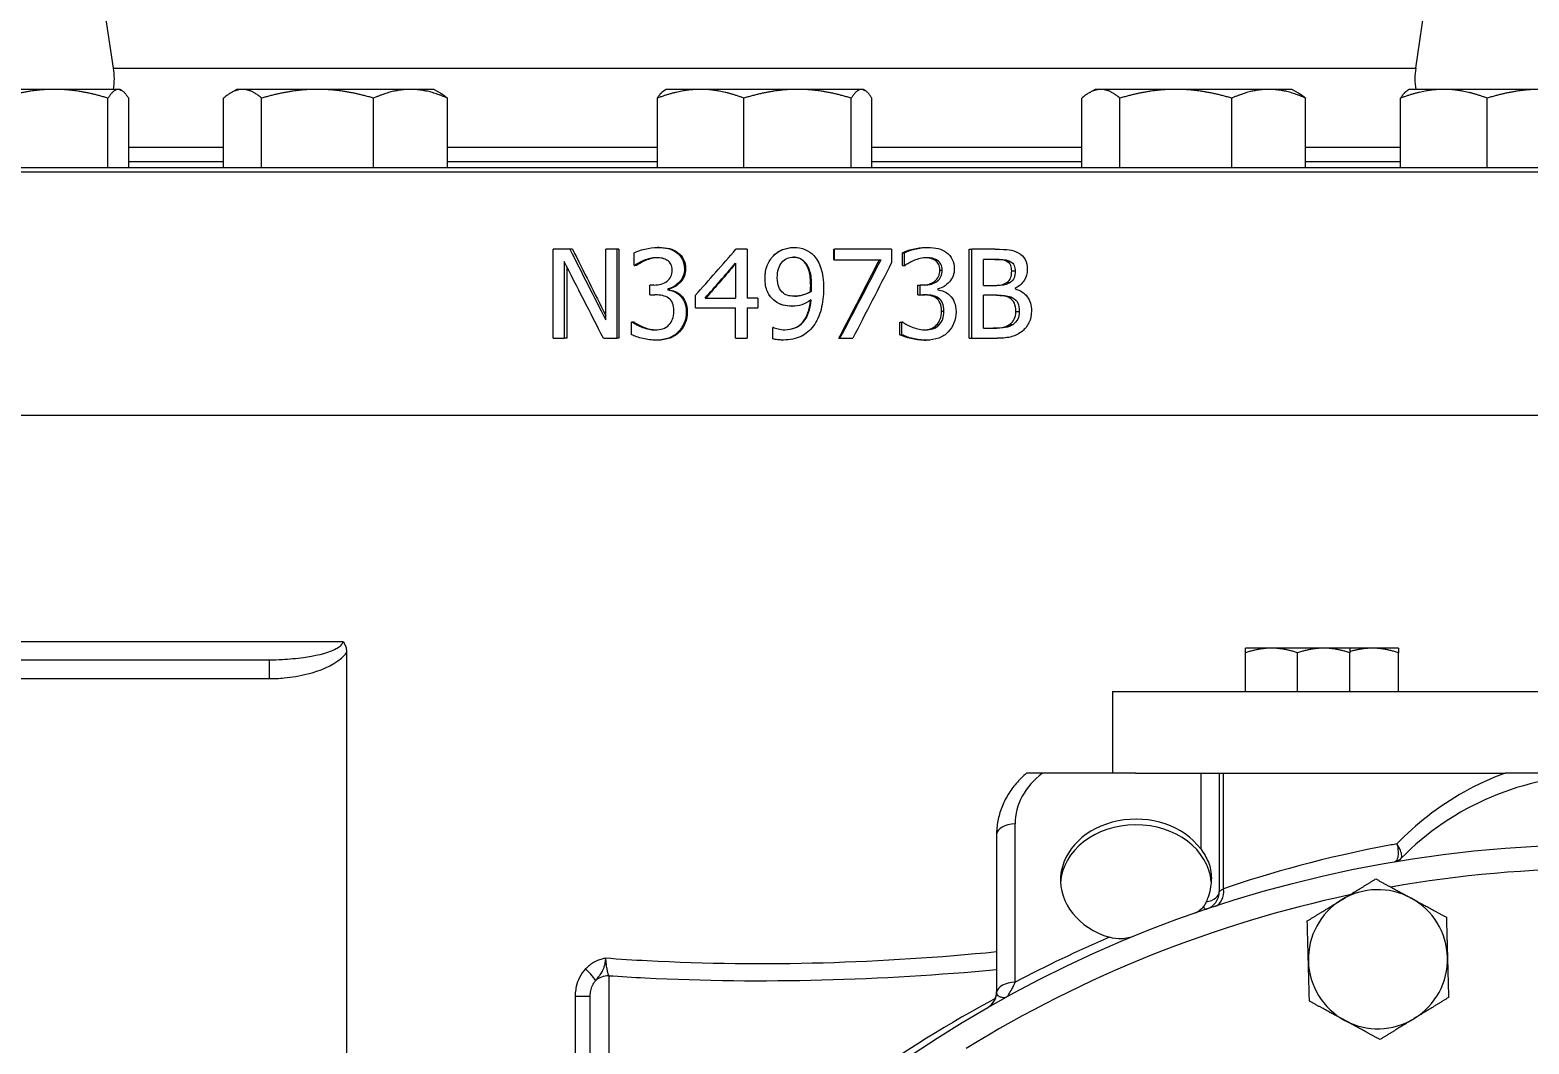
# Model space of a CAD drawing. Header units: inches. Extents: x -883 to 808, y -248 to 1051.
# Drawn here: x 300.99 to 309.07, y -116.38 to -110.91 of the extents above; entities that cross this region are included whole.
import ezdxf

# ---------------------------------------------------------------- set-up
doc = ezdxf.new("R2010")
doc.units = ezdxf.units.IN
doc.header["$MEASUREMENT"] = 0
doc.layers.get('0').update_dxf_attribs({"linetype": 'CONTINUOUS'})
doc.layers.add('EQUIPMENT - COMPRESSORS', color=41, linetype='CONTINUOUS')

# ---------------------------------------------------------------- blocks, each defined once
blk = doc.blocks.new('A$Ce5854fb8')
for p, q in [((72.5337, 66.7632), (72.3319, 68.1104)), ((79.5509, 66.7632), (79.7527, 68.1104)), ((72.5337, 66.7632), (79.5509, 66.7632)), ((72.2145, 66.6489), (71.6921, 66.6489)), ((72.5593, 66.6489), (72.2145, 66.6489)), ((72.5682, 66.6489), (72.5593, 66.6489)), ((72.5682, 66.6489), (72.5772, 66.6437)), ((73.1985, 66.6489), (73.1661, 66.6302)), ((73.2291, 66.6489), (73.1985, 66.6489)), ((73.6332, 66.6489), (73.2291, 66.6489)), ((74.1339, 66.6489), (73.6332, 66.6489)), ((74.261, 66.6489), (74.1339, 66.6489)), ((74.261, 66.6489), (74.2934, 66.6302)), ((75.511, 66.6489), (75.502, 66.6437)), ((75.6974, 66.6489), (75.511, 66.6489)), ((76.2198, 66.6489), (75.6974, 66.6489)), ((76.5647, 66.6489), (76.2198, 66.6489)), ((76.5735, 66.6489), (76.5647, 66.6489)), ((76.5735, 66.6489), (76.5825, 66.6437)), ((77.8235, 66.6489), (77.7911, 66.6302)), ((77.8541, 66.6489), (77.8235, 66.6489)), ((78.2582, 66.6489), (77.8541, 66.6489)), ((78.7589, 66.6489), (78.2582, 66.6489)), ((78.886, 66.6489), (78.7589, 66.6489)), ((78.886, 66.6489), (78.9184, 66.6302)), ((79.5164, 66.6489), (79.5074, 66.6437)), ((79.7028, 66.6489), (79.5164, 66.6489)), ((80.2252, 66.6489), (79.7028, 66.6489)), ((72.5035, 66.2269), (72.5035, 66.6015)), ((72.6151, 66.2269), (72.6151, 66.6015)), ((73.1266, 66.2269), (73.1266, 66.6015)), ((73.3316, 66.2269), (73.3316, 66.6015)), ((73.9348, 66.2269), (73.9348, 66.6015)), ((74.333, 66.2269), (74.333, 66.6015)), ((75.4641, 66.2269), (75.4641, 66.6015)), ((75.9308, 66.2269), (75.9308, 66.6015)), ((76.5089, 66.2269), (76.5089, 66.6015)), ((76.6205, 66.2269), (76.6205, 66.6015)), ((77.7516, 66.2269), (77.7516, 66.6015)), ((77.9566, 66.2269), (77.9566, 66.6015)), ((78.5598, 66.2269), (78.5598, 66.6015)), ((78.958, 66.2269), (78.958, 66.6015)), ((79.4695, 66.2269), (79.4695, 66.6015)), ((79.9361, 66.2269), (79.9361, 66.6015)), ((73.1266, 66.3364), (72.6151, 66.3364)), ((75.4641, 66.3364), (74.333, 66.3364)), ((77.7516, 66.3364), (76.6205, 66.3364)), ((79.4695, 66.3364), (78.958, 66.3364)), ((73.1266, 66.2579), (72.6151, 66.2579)), ((75.4641, 66.2579), (74.333, 66.2579)), ((77.7516, 66.2579), (76.6205, 66.2579)), ((79.4695, 66.2579), (78.958, 66.2579)), ((81.3573, 66.2019), (70.7273, 66.2019)), ((70.7298, 66.2269), (81.3548, 66.2269)), ((74.9928, 65.7868), (74.9028, 65.7868)), ((74.9028, 65.3068), (74.9028, 65.7868)), ((75.0074, 65.7868), (74.9928, 65.7868)), ((75.2454, 65.7868), (75.1857, 65.7868)), ((75.1857, 65.4068), (75.1857, 65.7868)), ((75.2454, 65.7868), (75.2454, 65.3068)), ((75.2565, 65.7868), (75.2454, 65.7868)), ((75.2565, 65.7868), (75.2565, 65.3068)), ((75.3387, 65.6993), (75.3387, 65.7674)), ((75.4729, 65.7969), (75.4649, 65.7969)), ((75.5735, 65.7697), (75.5669, 65.7697)), ((75.9478, 65.7868), (75.8878, 65.7868)), ((75.9478, 65.7868), (75.9478, 65.5235)), ((75.9491, 65.7868), (75.9478, 65.7868)), ((75.9491, 65.7868), (75.9491, 65.5235)), ((76.1968, 65.7965), (76.199, 65.7965)), ((76.4144, 65.7868), (76.4196, 65.7868)), ((76.4144, 65.7304), (76.4144, 65.7868)), ((76.7269, 65.7868), (76.4196, 65.7868)), ((76.4196, 65.7304), (76.4196, 65.7868)), ((76.7269, 65.7868), (76.7269, 65.7148)), ((76.7849, 65.7674), (76.7954, 65.7674)), ((76.7849, 65.6993), (76.7849, 65.7674)), ((76.7954, 65.6993), (76.7954, 65.7674)), ((76.9087, 65.7969), (76.9209, 65.7969)), ((77.1437, 65.7868), (77.1593, 65.7868)), ((77.1437, 65.3068), (77.1437, 65.7868)), ((77.2852, 65.7868), (77.1593, 65.7868)), ((77.1593, 65.3068), (77.1593, 65.7868)), ((74.9619, 65.7207), (74.9619, 65.3068)), ((74.9769, 65.6912), (74.9769, 65.3068)), ((75.3387, 65.6993), (75.3426, 65.6993)), ((75.3524, 65.6993), (75.3426, 65.6993)), ((75.3995, 65.7261), (75.3904, 65.7261)), ((75.6162, 65.681), (75.6102, 65.681)), ((75.8851, 65.711), (75.8851, 65.5235)), ((76.0895, 65.7514), (76.0902, 65.7514)), ((76.2567, 65.7168), (76.2597, 65.7168)), ((76.4144, 65.7304), (76.4196, 65.7304)), ((76.4196, 65.7304), (76.6698, 65.7304)), ((76.7849, 65.6993), (76.7954, 65.6993)), ((76.7954, 65.6993), (76.7993, 65.6993)), ((76.9612, 65.7265), (76.9742, 65.7265)), ((77.2828, 65.7324), (77.2225, 65.7324)), ((77.2225, 65.5919), (77.2225, 65.7324)), ((77.3502, 65.7199), (77.3687, 65.7199)), ((76.0444, 65.6308), (76.0444, 65.6308)), ((76.9861, 65.6744), (76.9994, 65.6744)), ((77.3479, 65.6079), (77.3664, 65.6079)), ((77.3739, 65.6697), (77.3927, 65.6697)), ((75.4456, 65.5939), (75.4241, 65.5939)), ((75.4241, 65.5406), (75.4241, 65.5939)), ((75.4241, 65.5406), (75.4515, 65.5406)), ((75.5206, 65.5736), (75.5206, 65.569)), ((75.5278, 65.5736), (75.5206, 65.5736)), ((75.5278, 65.569), (75.5206, 65.569)), ((75.5278, 65.5736), (75.5278, 65.569)), ((75.5921, 65.5379), (75.5858, 65.5379)), ((75.6703, 65.4717), (75.6703, 65.5394)), ((75.7215, 65.5235), (75.8851, 65.5235)), ((76.0057, 65.5235), (75.9478, 65.5235)), ((76.0057, 65.5235), (76.0057, 65.4717)), ((76.0062, 65.5235), (76.0057, 65.5235)), ((76.0062, 65.5235), (76.0062, 65.4717)), ((76.2893, 65.5596), (76.2928, 65.5596)), ((76.2905, 65.59), (76.294, 65.59)), ((76.8687, 65.5939), (76.8804, 65.5939)), ((76.8687, 65.5406), (76.8687, 65.5939)), ((76.8687, 65.5406), (76.8804, 65.5406)), ((76.9018, 65.5939), (76.8804, 65.5939)), ((76.8804, 65.5406), (76.8804, 65.5939)), ((76.8804, 65.5406), (76.9077, 65.5406)), ((76.967, 65.5235), (76.98, 65.5235)), ((76.9761, 65.5736), (76.9761, 65.569)), ((77.2225, 65.5919), (77.294, 65.5919)), ((77.294, 65.5386), (77.2225, 65.5386)), ((77.2225, 65.3613), (77.2225, 65.5386)), ((77.3581, 65.5262), (77.3767, 65.5262)), ((77.392, 65.576), (77.392, 65.5736)), ((75.6255, 65.4492), (75.6196, 65.4492)), ((75.6703, 65.4717), (75.8851, 65.4717)), ((75.8851, 65.3068), (75.8851, 65.4717)), ((75.9478, 65.4717), (75.9478, 65.3068)), ((75.9478, 65.4717), (76.0057, 65.4717)), ((75.9491, 65.4717), (75.9491, 65.3068)), ((76.0062, 65.4717), (76.0057, 65.4717)), ((76.0965, 65.5083), (76.0973, 65.5083)), ((76.189, 65.4799), (76.1911, 65.4799)), ((76.9953, 65.4538), (77.0087, 65.4538)), ((77.3958, 65.4515), (77.4149, 65.4515)), ((75.3301, 65.3943), (75.3254, 65.3943)), ((75.3254, 65.3263), (75.3254, 65.3943)), ((75.34, 65.3943), (75.3301, 65.3943)), ((76.086, 65.3659), (76.0866, 65.3659)), ((76.086, 65.3041), (76.086, 65.3659)), ((76.0898, 65.3659), (76.0866, 65.3659)), ((76.0866, 65.3041), (76.0866, 65.3659)), ((76.7718, 65.3943), (76.7821, 65.3943)), ((76.7718, 65.3263), (76.7718, 65.3943)), ((76.7868, 65.3943), (76.7821, 65.3943)), ((76.7821, 65.3263), (76.7821, 65.3943)), ((76.9693, 65.3792), (76.9823, 65.3792)), ((77.2225, 65.3613), (77.2736, 65.3613)), ((77.3623, 65.3815), (77.3809, 65.3815)), ((74.9028, 65.3068), (74.9619, 65.3068)), ((74.9769, 65.3068), (74.9619, 65.3068)), ((75.1737, 65.3068), (75.2454, 65.3068)), ((75.2565, 65.3068), (75.2454, 65.3068)), ((75.4655, 65.2967), (75.4574, 65.2967)), ((75.5832, 65.341), (75.5767, 65.341)), ((75.8851, 65.3068), (75.9478, 65.3068)), ((75.9491, 65.3068), (75.9478, 65.3068)), ((76.086, 65.3041), (76.0866, 65.3041)), ((76.1404, 65.2975), (76.1418, 65.2975)), ((76.4427, 65.3068), (76.4483, 65.3068)), ((76.4483, 65.3068), (76.5175, 65.3068)), ((76.7718, 65.3263), (76.7821, 65.3263)), ((76.9014, 65.2967), (76.9135, 65.2967)), ((77.1437, 65.3068), (77.1593, 65.3068)), ((77.1593, 65.3068), (77.2955, 65.3068)), ((70.6673, 64.8919), (81.4173, 64.8919)), ((70.9169, 63.6719), (73.769, 63.6719)), ((73.7892, 63.6114), (73.7892, 60.4815)), ((78.7738, 63.6363), (78.6332, 63.6363)), ((78.6332, 63.4019), (78.6332, 63.6112)), ((79.0551, 63.6363), (78.7738, 63.6363)), ((78.9144, 63.4019), (78.9144, 63.6112)), ((79.1957, 63.6363), (79.0551, 63.6363)), ((79.317, 63.6363), (79.1957, 63.6363)), ((79.1957, 63.4019), (79.1957, 63.6112)), ((79.4576, 63.6363), (79.317, 63.6363)), ((79.4576, 63.4019), (79.4576, 63.6112)), ((73.3726, 63.5719), (71.0123, 63.5719)), ((73.3726, 63.5719), (73.3726, 63.4719)), ((71.0123, 63.4719), (73.3726, 63.4719)), ((77.9173, 63.4019), (83.1673, 63.4019)), ((77.9173, 63.4019), (77.9173, 62.9619)), ((77.5397, 62.9619), (77.4532, 62.9619)), ((78.0407, 62.9619), (77.5397, 62.9619)), ((78.0407, 62.9619), (78.5151, 62.9619)), ((78.3923, 62.9619), (78.3923, 62.5541)), ((78.4923, 62.9619), (78.4923, 62.324)), ((78.5151, 62.3392), (78.5151, 62.9619)), ((78.5151, 62.9619), (80.0327, 62.9619)), ((81.0519, 62.9619), (80.0327, 62.9619)), ((77.3923, 61.8348), (77.3923, 62.6889)), ((77.2923, 62.6301), (77.2923, 61.7831)), ((75.2023, 61.8704), (75.2023, 60.0064)), ((75.0213, 61.7583), (75.0213, 59.9932)), ((75.1023, 61.7583), (75.0213, 61.7583)), ((75.1023, 59.9732), (75.1023, 61.7583))]:
    blk.add_line(p, q)
blk.add_circle((80.5423, 55.9519), 6.625)
for centre, radius, start, end in [((72.1579, 66.7069), 0.38, 351.22054, 8.51672), ((79.9267, 66.7069), 0.38, 171.48328, 188.77946), ((80.5423, 61.4519), 1.5, 44.86456, 135.60279), ((80.5423, 55.9519), 6.495, 80.11109, 99.98518), ((79.4277, 62.5433), 0.06, 279.5981, 315.60279), ((80.5423, 55.9519), 6.495, 101.97344, 121.71096), ((78.3923, 62.324), 0.1, 288.64494, 0), ((79.3474, 61.9592), 0.375, 61.53227, 121.53227), ((79.3474, 61.9592), 0.375, 1.53227, 61.53227), ((79.3474, 61.9592), 0.375, 121.53227, 181.53227), ((80.5423, 55.8931), 6.725, 113.13083, 117.93058), ((79.3474, 61.9592), 0.375, 301.53227, 1.53227), ((79.3474, 61.9592), 0.375, 181.53227, 241.53227), ((77.1923, 61.7831), 0.1, 299.8771, 0), ((79.3474, 61.9592), 0.375, 241.53227, 301.53227)]:
    blk.add_arc(centre, radius, start, end)
for centre, major_axis, ratio, start_param, end_param in [((77.8523, 62.6889), (-0.46, 0), 0.809017, 5.459415, 6.283185), ((77.3923, 62.6301), (-0.1, 0), 0.587785, 4.712389, 6.283185), ((78.0433, 62.3854), (0.4065, 0), 0.809025, 0.538364, 4.353451), ((78.0433, 62.3558), (-0.4065, 0), 0.806445, 3.202646, 6.238055), ((79.4289, 62.5446), (0.0428, -0.042), 0.920831, 5.715419, 6.283185), ((78.3923, 62.324), (0.1, 0), 0.587785, 5.010308, 6.283185), ((78.4378, 62.3392), (0.0313, -0.095), 0.755896, 0, 1.326711), ((78.3923, 62.324), (0.032, -0.0948), 0.226254, 5.68008, 6.283185), ((75.0598, 61.9073), (0.0717, -0.0697), 0.126082, 0.289073, 1.441709), ((75.2023, 61.7789), (0.1, 0), 0.915163, 1.570796, 2.364004), ((77.3923, 61.776), (-0.1, 0), 0.587785, 4.712389, 6.220545), ((77.1927, 61.7834), (0.0498, -0.0867), 0.998218, 0, 1.013361)]:
    blk.add_ellipse(centre, major_axis=major_axis, ratio=ratio, start_param=start_param, end_param=end_param)
for points, weights in [([(72.2145, 66.6489), (72.0803, 66.6489), (71.9254, 66.6015)], [1, 1.04314139574, 1.01001874936]), ([(72.5035, 66.6015), (72.3486, 66.6489), (72.2145, 66.6489)], [1.01001874936, 1.04314139574, 1]), ([(72.5593, 66.6489), (72.5334, 66.6489), (72.5035, 66.6015)], [1, 1.04314139574, 1.01001874936]), ([(72.6151, 66.6015), (72.5852, 66.6489), (72.5593, 66.6489)], [1.01001874936, 1.04314139574, 1]), ([(73.2291, 66.6489), (73.1815, 66.6489), (73.1266, 66.6015)], [1, 1.04314139574, 1.01001874936]), ([(73.3316, 66.6015), (73.2767, 66.6489), (73.2291, 66.6489)], [1.01001874936, 1.04314139574, 1]), ([(73.6332, 66.6489), (73.4932, 66.6489), (73.3316, 66.6015)], [1, 1.04314139574, 1.01001874936]), ([(73.9348, 66.6015), (73.7732, 66.6489), (73.6332, 66.6489)], [1.01001874936, 1.04314139574, 1]), ([(74.1339, 66.6489), (74.0415, 66.6489), (73.9348, 66.6015)], [1, 1.04314139574, 1.01001874936]), ([(74.333, 66.6015), (74.2263, 66.6489), (74.1339, 66.6489)], [1.01001874936, 1.04314139574, 1]), ([(75.6974, 66.6489), (75.5892, 66.6489), (75.4641, 66.6015)], [1, 1.04314139574, 1.01001874936]), ([(75.9308, 66.6015), (75.8057, 66.6489), (75.6974, 66.6489)], [1.01001874936, 1.04314139574, 1]), ([(76.2198, 66.6489), (76.0857, 66.6489), (75.9308, 66.6015)], [1, 1.04314139574, 1.01001874936]), ([(76.5089, 66.6015), (76.354, 66.6489), (76.2198, 66.6489)], [1.01001874936, 1.04314139574, 1]), ([(76.5647, 66.6489), (76.5388, 66.6489), (76.5089, 66.6015)], [1, 1.04314139574, 1.01001874936]), ([(76.6205, 66.6015), (76.5906, 66.6489), (76.5647, 66.6489)], [1.01001874936, 1.04314139574, 1]), ([(77.8541, 66.6489), (77.8065, 66.6489), (77.7516, 66.6015)], [1, 1.04314139574, 1.01001874936]), ([(77.9566, 66.6015), (77.9017, 66.6489), (77.8541, 66.6489)], [1.01001874936, 1.04314139574, 1]), ([(78.2582, 66.6489), (78.1182, 66.6489), (77.9566, 66.6015)], [1, 1.04314139574, 1.01001874936]), ([(78.5598, 66.6015), (78.3982, 66.6489), (78.2582, 66.6489)], [1.01001874936, 1.04314139574, 1]), ([(78.7589, 66.6489), (78.6665, 66.6489), (78.5598, 66.6015)], [1, 1.04314139574, 1.01001874936]), ([(78.958, 66.6015), (78.8513, 66.6489), (78.7589, 66.6489)], [1.01001874936, 1.04314139574, 1]), ([(79.7028, 66.6489), (79.5945, 66.6489), (79.4695, 66.6015)], [1, 1.04314139574, 1.01001874936]), ([(79.9361, 66.6015), (79.8111, 66.6489), (79.7028, 66.6489)], [1.01001874936, 1.04314139574, 1]), ([(80.2252, 66.6489), (80.091, 66.6489), (79.9361, 66.6015)], [1, 1.04314139574, 1.01001874936]), ([(74.2934, 66.6302), (74.3124, 66.6193), (74.333, 66.6015)], [1.02406585719, 1.02219750016, 1.01001874936]), ([(75.4641, 66.6015), (75.4843, 66.6335), (75.502, 66.6437)], [1.01001874936, 1.03212124069, 1.02026494091]), ([(78.9184, 66.6302), (78.9374, 66.6193), (78.958, 66.6015)], [1.02406585719, 1.02219750016, 1.01001874936]), ([(79.4695, 66.6015), (79.4897, 66.6335), (79.5074, 66.6437)], [1.01001874936, 1.03212124069, 1.02026494091]), ([(78.7738, 63.6363), (78.7086, 63.6363), (78.6332, 63.6112)], [1, 1.04314139574, 1.01001874936]), ([(78.6332, 63.6112), (78.6332, 63.6363), (78.6332, 63.6363)], [1.01001874936, 1.04314139574, 1]), ([(78.9144, 63.6112), (78.8391, 63.6363), (78.7738, 63.6363)], [1.01001874936, 1.04314139574, 1]), ([(79.0551, 63.6363), (78.9898, 63.6363), (78.9144, 63.6112)], [1, 1.04314139574, 1.01001874936]), ([(79.1957, 63.6112), (79.1203, 63.6363), (79.0551, 63.6363)], [1.01001874936, 1.04314139574, 1]), ([(79.1957, 63.6363), (79.1957, 63.6363), (79.1957, 63.6112)], [1, 1.04314139574, 1.01001874936]), ([(79.317, 63.6363), (79.2597, 63.6363), (79.1957, 63.6173)], [1, 1.03767320732, 1.01719013344]), ([(79.4576, 63.6112), (79.3823, 63.6363), (79.317, 63.6363)], [1.01001874936, 1.04314139574, 1]), ([(79.4576, 63.6363), (79.4576, 63.6363), (79.4576, 63.6112)], [1, 1.04314139574, 1.01001874936]), ([(79.1512, 62.2789), (79.2369, 62.3314), (79.3358, 62.3921)], [1, 1.04314139574, 1.01001874936]), ([(79.3358, 62.3921), (79.4378, 62.3368), (79.5261, 62.2889)], [1.01001874936, 1.04314139574, 1]), ([(79.5261, 62.2889), (79.6144, 62.241), (79.7164, 62.1857)], [1, 1.04314139574, 1.01001874936]), ([(78.9667, 62.1656), (79.0656, 62.2263), (79.1512, 62.2789)], [1.01001874936, 1.04314139574, 1]), ([(78.9725, 61.9492), (78.9698, 62.0497), (78.9667, 62.1656)], [1, 1.04314139574, 1.01001874936]), ([(79.7164, 62.1857), (79.7195, 62.0697), (79.7222, 61.9693)], [1.01001874936, 1.04314139574, 1]), ([(79.7222, 61.9693), (79.7249, 61.8688), (79.728, 61.7528)], [1, 1.04314139574, 1.01001874936]), ([(78.9783, 61.7328), (78.9752, 61.8488), (78.9725, 61.9492)], [1.01001874936, 1.04314139574, 1]), ([(79.1686, 61.6296), (79.0803, 61.6775), (78.9783, 61.7328)], [1, 1.04314139574, 1.01001874936]), ([(79.728, 61.7528), (79.6291, 61.6922), (79.5435, 61.6396)], [1.01001874936, 1.04314139574, 1]), ([(79.5435, 61.6396), (79.4578, 61.5871), (79.3589, 61.5264)], [1, 1.04314139574, 1.01001874936]), ([(79.3589, 61.5264), (79.2569, 61.5817), (79.1686, 61.6296)], [1.01001874936, 1.04314139574, 1])]:
    blk.add_rational_spline(points, weights, degree=2)
for points in [[(74.9928, 65.7868), (75.0569, 65.6601), (75.1212, 65.5335), (75.1857, 65.4068)], [(75.0074, 65.7868), (75.0666, 65.668), (75.1261, 65.5493), (75.1857, 65.4305)], [(75.6703, 65.5394), (75.7428, 65.6219), (75.8153, 65.7043), (75.8878, 65.7868)], [(75.1737, 65.3068), (75.1028, 65.4448), (75.0322, 65.5827), (74.9619, 65.7207)], [(75.7215, 65.5235), (75.776, 65.586), (75.8305, 65.6485), (75.8851, 65.711)], [(75.8851, 65.7084), (75.832, 65.6468), (75.779, 65.5851), (75.726, 65.5235)], [(76.4427, 65.3068), (76.5156, 65.448), (76.5884, 65.5892), (76.661, 65.7304)], [(76.4483, 65.3068), (76.5223, 65.448), (76.5961, 65.5892), (76.6698, 65.7304)], [(76.7269, 65.7148), (76.6573, 65.5788), (76.5875, 65.4428), (76.5175, 65.3068)]]:
    blk.add_open_spline(points, degree=3)
for points, knots in [([(75.3387, 65.7674), (75.3528, 65.7749), (75.3719, 65.7817), (75.3961, 65.7878), (75.4202, 65.7939), (75.4431, 65.7969), (75.4649, 65.7969)], [0, 0, 0, 0, 1, 1, 1, 2, 2, 2, 2]), ([(75.4649, 65.7969), (75.4868, 65.7969), (75.506, 65.7947), (75.5223, 65.7903), (75.5387, 65.7859), (75.5536, 65.779), (75.5669, 65.7697)], [0, 0, 0, 0, 1, 1, 1, 2, 2, 2, 2]), ([(75.4729, 65.7969), (75.4945, 65.7969), (75.5134, 65.7947), (75.5296, 65.7903), (75.5457, 65.7859), (75.5604, 65.779), (75.5735, 65.7697)], [0, 0, 0, 0, 1, 1, 1, 2, 2, 2, 2]), ([(75.5669, 65.7697), (75.5811, 65.7596), (75.5918, 65.7472), (75.5991, 65.7325), (75.6065, 65.7179), (75.6102, 65.7007), (75.6102, 65.681)], [0, 0, 0, 0, 1, 1, 1, 2, 2, 2, 2]), ([(75.5735, 65.7697), (75.5875, 65.7596), (75.5981, 65.7472), (75.6053, 65.7325), (75.6126, 65.7179), (75.6162, 65.7007), (75.6162, 65.681)], [0, 0, 0, 0, 1, 1, 1, 2, 2, 2, 2]), ([(76.0895, 65.7514), (76.1027, 65.7657), (76.119, 65.7768), (76.1383, 65.7847), (76.1576, 65.7926), (76.1771, 65.7965), (76.1968, 65.7965)], [0, 0, 0, 0, 1, 1, 1, 2, 2, 2, 2]), ([(76.0902, 65.7514), (76.1036, 65.7657), (76.1201, 65.7768), (76.1397, 65.7847), (76.1592, 65.7926), (76.179, 65.7965), (76.199, 65.7965)], [0, 0, 0, 0, 1, 1, 1, 2, 2, 2, 2]), ([(76.199, 65.7965), (76.2213, 65.7965), (76.2416, 65.7928), (76.2597, 65.7854), (76.2778, 65.7781), (76.2936, 65.7674), (76.307, 65.7534)], [0, 0, 0, 0, 1, 1, 1, 2, 2, 2, 2]), ([(76.7849, 65.7674), (76.7987, 65.7749), (76.8175, 65.7817), (76.8413, 65.7878), (76.865, 65.7939), (76.8874, 65.7969), (76.9087, 65.7969)], [0, 0, 0, 0, 1, 1, 1, 2, 2, 2, 2]), ([(76.7954, 65.7674), (76.8094, 65.7749), (76.8285, 65.7817), (76.8525, 65.7878), (76.8766, 65.7939), (76.8994, 65.7969), (76.9209, 65.7969)], [0, 0, 0, 0, 1, 1, 1, 2, 2, 2, 2]), ([(76.9209, 65.7969), (76.9427, 65.7969), (76.9617, 65.7947), (76.9779, 65.7903), (76.9941, 65.7859), (77.0087, 65.779), (77.0219, 65.7697)], [0, 0, 0, 0, 1, 1, 1, 2, 2, 2, 2]), ([(77.0219, 65.7697), (77.0359, 65.7596), (77.0465, 65.7472), (77.0537, 65.7325), (77.061, 65.7179), (77.0646, 65.7007), (77.0646, 65.681)], [0, 0, 0, 0, 1, 1, 1, 2, 2, 2, 2]), ([(77.2852, 65.7868), (77.3189, 65.7868), (77.3442, 65.7857), (77.361, 65.7835), (77.3778, 65.7813), (77.3939, 65.7759), (77.4092, 65.7674)], [0, 0, 0, 0, 1, 1, 1, 2, 2, 2, 2]), ([(77.4092, 65.7674), (77.4262, 65.7583), (77.4386, 65.7463), (77.4463, 65.7314), (77.4541, 65.7165), (77.4579, 65.6989), (77.4579, 65.6787)], [0, 0, 0, 0, 1, 1, 1, 2, 2, 2, 2]), ([(75.3904, 65.7261), (75.3799, 65.7217), (75.3709, 65.7172), (75.3632, 65.7125), (75.3555, 65.7078), (75.3486, 65.7034), (75.3426, 65.6993)], [0, 0, 0, 0, 1, 1, 1, 2, 2, 2, 2]), ([(75.3995, 65.7261), (75.3892, 65.7217), (75.3802, 65.7172), (75.3726, 65.7125), (75.365, 65.7078), (75.3583, 65.7034), (75.3524, 65.6993)], [0, 0, 0, 0, 1, 1, 1, 2, 2, 2, 2]), ([(75.4598, 65.7413), (75.448, 65.7413), (75.4363, 65.7399), (75.4247, 65.737), (75.413, 65.7342), (75.4016, 65.7305), (75.3904, 65.7261)], [0, 0, 0, 0, 1, 1, 1, 2, 2, 2, 2]), ([(75.464, 65.7412), (75.4537, 65.741), (75.4434, 65.7396), (75.4333, 65.737), (75.4218, 65.7342), (75.4105, 65.7305), (75.3995, 65.7261)], [0.111244, 0.111244, 0.111244, 0.111244, 1, 1, 1, 2, 2, 2, 2]), ([(75.5186, 65.7265), (75.5105, 65.732), (75.5015, 65.7358), (75.4915, 65.738), (75.4816, 65.7402), (75.471, 65.7413), (75.4598, 65.7413)], [0, 0, 0, 0, 1, 1, 1, 2, 2, 2, 2]), ([(75.5441, 65.6744), (75.5441, 65.6866), (75.5418, 65.697), (75.5371, 65.7057), (75.5324, 65.7144), (75.5262, 65.7213), (75.5186, 65.7265)], [0, 0, 0, 0, 1, 1, 1, 2, 2, 2, 2]), ([(75.6102, 65.681), (75.6102, 65.6546), (75.6014, 65.6313), (75.5838, 65.6114), (75.5663, 65.5914), (75.5452, 65.5788), (75.5206, 65.5736)], [0, 0, 0, 0, 1, 1, 1, 2, 2, 2, 2]), ([(75.6162, 65.681), (75.6162, 65.6546), (75.6075, 65.6313), (75.5902, 65.6114), (75.5729, 65.5914), (75.5521, 65.5788), (75.5278, 65.5736)], [0, 0, 0, 0, 1, 1, 1, 2, 2, 2, 2]), ([(76.0444, 65.6308), (76.0444, 65.6555), (76.0485, 65.678), (76.0566, 65.6985), (76.0648, 65.719), (76.076, 65.7366), (76.0902, 65.7514)], [0, 0, 0, 0, 1, 1, 1, 2, 2, 2, 2]), ([(76.0444, 65.6308), (76.0444, 65.6555), (76.0484, 65.678), (76.0564, 65.6985), (76.0645, 65.719), (76.0755, 65.7366), (76.0895, 65.7514)], [0, 0, 0, 0, 1, 1, 1, 2, 2, 2, 2]), ([(76.1107, 65.6336), (76.1107, 65.6693), (76.1186, 65.6967), (76.1345, 65.7156), (76.1504, 65.7346), (76.1718, 65.744), (76.1986, 65.744)], [-2, -2, -2, -2, -1, -1, -1, 0, 0, 0, 0]), ([(76.2567, 65.7168), (76.2474, 65.7272), (76.2378, 65.7343), (76.2281, 65.7382), (76.2187, 65.742), (76.2085, 65.7439), (76.1975, 65.744)], [0, 0, 0, 0, 1, 1, 1, 1.969145, 1.969145, 1.969145, 1.969145]), ([(76.1986, 65.744), (76.2102, 65.744), (76.2209, 65.7421), (76.2307, 65.7382), (76.2406, 65.7343), (76.2503, 65.7272), (76.2597, 65.7168)], [-2, -2, -2, -2, -1, -1, -1, 0, 0, 0, 0]), ([(76.2905, 65.59), (76.2905, 65.6224), (76.2875, 65.6489), (76.2816, 65.6693), (76.2756, 65.6898), (76.2673, 65.7056), (76.2567, 65.7168)], [0, 0, 0, 0, 1, 1, 1, 2, 2, 2, 2]), ([(76.2597, 65.7168), (76.2705, 65.7056), (76.2789, 65.6898), (76.2849, 65.6693), (76.291, 65.6489), (76.294, 65.6224), (76.294, 65.59)], [-2, -2, -2, -2, -1, -1, -1, 0, 0, 0, 0]), ([(76.307, 65.7534), (76.3238, 65.7357), (76.3368, 65.7126), (76.346, 65.6841), (76.3552, 65.6556), (76.3598, 65.6194), (76.3598, 65.5756)], [0, 0, 0, 0, 1, 1, 1, 2, 2, 2, 2]), ([(76.8469, 65.7261), (76.8365, 65.7217), (76.8274, 65.7172), (76.8198, 65.7125), (76.8121, 65.7078), (76.8053, 65.7034), (76.7993, 65.6993)], [0, 0, 0, 0, 1, 1, 1, 2, 2, 2, 2]), ([(76.9159, 65.7413), (76.9042, 65.7413), (76.8926, 65.7399), (76.881, 65.737), (76.8694, 65.7342), (76.8581, 65.7305), (76.8469, 65.7261)], [0, 0, 0, 0, 1, 1, 1, 2, 2, 2, 2]), ([(76.9612, 65.7265), (76.9533, 65.732), (76.9445, 65.7358), (76.9348, 65.738), (76.9269, 65.7398), (76.9186, 65.7408), (76.91, 65.7412)], [0, 0, 0, 0, 1, 1, 1, 1.808301, 1.808301, 1.808301, 1.808301]), ([(76.9742, 65.7265), (76.9662, 65.732), (76.9572, 65.7358), (76.9474, 65.738), (76.9375, 65.7402), (76.927, 65.7413), (76.9159, 65.7413)], [0, 0, 0, 0, 1, 1, 1, 2, 2, 2, 2]), ([(76.9861, 65.6744), (76.9861, 65.6866), (76.9838, 65.697), (76.9792, 65.7057), (76.9746, 65.7144), (76.9686, 65.7213), (76.9612, 65.7265)], [0, 0, 0, 0, 1, 1, 1, 2, 2, 2, 2]), ([(76.9994, 65.6744), (76.9994, 65.6866), (76.9971, 65.697), (76.9924, 65.7057), (76.9878, 65.7144), (76.9817, 65.7213), (76.9742, 65.7265)], [0, 0, 0, 0, 1, 1, 1, 2, 2, 2, 2]), ([(77.0646, 65.681), (77.0646, 65.6546), (77.0559, 65.6313), (77.0386, 65.6114), (77.0213, 65.5914), (77.0005, 65.5788), (76.9761, 65.5736)], [0, 0, 0, 0, 1, 1, 1, 2, 2, 2, 2]), ([(77.3502, 65.7199), (77.3402, 65.7256), (77.329, 65.7291), (77.3168, 65.7304), (77.3046, 65.7317), (77.2875, 65.7324), (77.2656, 65.7324)], [0, 0, 0, 0, 1, 1, 1, 2, 2, 2, 2]), ([(77.2828, 65.7324), (77.3051, 65.7324), (77.3224, 65.7317), (77.3348, 65.7304), (77.3472, 65.7291), (77.3585, 65.7256), (77.3687, 65.7199)], [-2, -2, -2, -2, -1, -1, -1, 0, 0, 0, 0]), ([(77.3739, 65.6697), (77.3739, 65.6811), (77.3721, 65.6911), (77.3683, 65.6997), (77.3645, 65.7082), (77.3585, 65.715), (77.3502, 65.7199)], [0, 0, 0, 0, 1, 1, 1, 2, 2, 2, 2]), ([(77.3687, 65.7199), (77.3771, 65.715), (77.3832, 65.7082), (77.387, 65.6997), (77.3908, 65.6911), (77.3927, 65.6811), (77.3927, 65.6697)], [-2, -2, -2, -2, -1, -1, -1, 0, 0, 0, 0]), ([(77.4579, 65.6787), (77.4579, 65.6561), (77.4521, 65.6359), (77.4404, 65.618), (77.4287, 65.6001), (77.4126, 65.5861), (77.392, 65.576)], [0, 0, 0, 0, 1, 1, 1, 2, 2, 2, 2]), ([(75.4456, 65.5939), (75.4746, 65.5939), (75.4983, 65.6007), (75.5166, 65.6145), (75.535, 65.6282), (75.5441, 65.6482), (75.5441, 65.6744)], [0, 0, 0, 0, 1, 1, 1, 2, 2, 2, 2]), ([(76.0973, 65.5083), (76.0799, 65.5215), (76.0667, 65.5382), (76.0578, 65.5583), (76.0489, 65.5784), (76.0444, 65.6026), (76.0444, 65.6308)], [0, 0, 0, 0, 1, 1, 1, 2, 2, 2, 2]), ([(76.0965, 65.5083), (76.0794, 65.5215), (76.0664, 65.5382), (76.0576, 65.5583), (76.0488, 65.5784), (76.0444, 65.6026), (76.0444, 65.6308)], [0, 0, 0, 0, 1, 1, 1, 2, 2, 2, 2]), ([(76.1438, 65.5499), (76.1322, 65.5593), (76.1238, 65.5705), (76.1186, 65.5836), (76.1133, 65.5967), (76.1107, 65.6133), (76.1107, 65.6336)], [-2, -2, -2, -2, -1, -1, -1, 0, 0, 0, 0]), ([(76.8899, 65.5939), (76.9183, 65.5939), (76.9414, 65.6007), (76.9593, 65.6145), (76.9772, 65.6282), (76.9861, 65.6482), (76.9861, 65.6744)], [0, 0, 0, 0, 1, 1, 1, 2, 2, 2, 2]), ([(76.9018, 65.5939), (76.9307, 65.5939), (76.9541, 65.6007), (76.9722, 65.6145), (76.9904, 65.6282), (76.9994, 65.6482), (76.9994, 65.6744)], [0, 0, 0, 0, 1, 1, 1, 2, 2, 2, 2]), ([(77.2766, 65.5919), (77.296, 65.5919), (77.3103, 65.593), (77.3195, 65.595), (77.3286, 65.5971), (77.3381, 65.6014), (77.3479, 65.6079)], [0, 0, 0, 0, 1, 1, 1, 2, 2, 2, 2]), ([(77.3664, 65.6079), (77.3564, 65.6014), (77.3468, 65.5971), (77.3375, 65.595), (77.3282, 65.593), (77.3137, 65.5919), (77.294, 65.5919)], [-2, -2, -2, -2, -1, -1, -1, 0, 0, 0, 0]), ([(77.3479, 65.6079), (77.3575, 65.6141), (77.3642, 65.6222), (77.3681, 65.6322), (77.372, 65.6422), (77.3739, 65.6547), (77.3739, 65.6697)], [0, 0, 0, 0, 1, 1, 1, 2, 2, 2, 2]), ([(77.3927, 65.6697), (77.3927, 65.6547), (77.3908, 65.6422), (77.3868, 65.6322), (77.3829, 65.6222), (77.3761, 65.6141), (77.3664, 65.6079)], [-2, -2, -2, -2, -1, -1, -1, 0, 0, 0, 0]), ([(75.5245, 65.5235), (75.5153, 65.53), (75.5045, 65.5344), (75.4921, 65.5369), (75.4797, 65.5394), (75.4662, 65.5406), (75.4515, 65.5406)], [0, 0, 0, 0, 1, 1, 1, 2, 2, 2, 2]), ([(75.5206, 65.569), (75.5308, 65.5669), (75.5417, 65.5635), (75.5534, 65.5589), (75.565, 65.5542), (75.5758, 65.5472), (75.5858, 65.5379)], [0, 0, 0, 0, 1, 1, 1, 2, 2, 2, 2]), ([(75.5536, 65.4538), (75.5536, 65.4712), (75.551, 65.4855), (75.5459, 65.4968), (75.5408, 65.5081), (75.5337, 65.517), (75.5245, 65.5235)], [0, 0, 0, 0, 1, 1, 1, 2, 2, 2, 2]), ([(75.5278, 65.569), (75.5379, 65.5669), (75.5487, 65.5635), (75.5602, 65.5589), (75.5717, 65.5542), (75.5823, 65.5472), (75.5921, 65.5379)], [0, 0, 0, 0, 1, 1, 1, 2, 2, 2, 2]), ([(75.5858, 65.5379), (75.5957, 65.5288), (75.6039, 65.517), (75.6102, 65.5025), (75.6164, 65.4879), (75.6196, 65.4702), (75.6196, 65.4492)], [0, 0, 0, 0, 1, 1, 1, 2, 2, 2, 2]), ([(75.5921, 65.5379), (75.602, 65.5288), (75.61, 65.517), (75.6162, 65.5025), (75.6224, 65.4879), (75.6255, 65.4702), (75.6255, 65.4492)], [0, 0, 0, 0, 1, 1, 1, 2, 2, 2, 2]), ([(76.2057, 65.5332), (76.1936, 65.5332), (76.1824, 65.5343), (76.172, 65.5365), (76.1616, 65.5387), (76.1522, 65.5432), (76.1438, 65.5499)], [-2, -2, -2, -2, -1, -1, -1, 0, 0, 0, 0]), ([(76.2044, 65.5332), (76.2179, 65.5333), (76.2323, 65.5357), (76.2478, 65.5404), (76.2636, 65.5452), (76.2774, 65.5516), (76.2893, 65.5596)], [0.02402, 0.02402, 0.02402, 0.02402, 1, 1, 1, 2, 2, 2, 2]), ([(76.2928, 65.5596), (76.2807, 65.5516), (76.2667, 65.5452), (76.2507, 65.5404), (76.2346, 65.5356), (76.2196, 65.5332), (76.2057, 65.5332)], [-2, -2, -2, -2, -1, -1, -1, 0, 0, 0, 0]), ([(76.2893, 65.5596), (76.2896, 65.5628), (76.2899, 65.567), (76.2901, 65.5723), (76.2904, 65.5776), (76.2905, 65.5835), (76.2905, 65.59)], [0, 0, 0, 0, 1, 1, 1, 2, 2, 2, 2]), ([(76.294, 65.59), (76.294, 65.5835), (76.2939, 65.5776), (76.2936, 65.5723), (76.2933, 65.567), (76.2931, 65.5628), (76.2928, 65.5596)], [-2, -2, -2, -2, -1, -1, -1, 0, 0, 0, 0]), ([(76.3598, 65.5756), (76.3598, 65.5359), (76.3553, 65.4983), (76.3462, 65.4628), (76.3371, 65.4273), (76.3238, 65.3977), (76.3062, 65.3741)], [0, 0, 0, 0, 1, 1, 1, 2, 2, 2, 2]), ([(76.967, 65.5235), (76.958, 65.53), (76.9475, 65.5344), (76.9353, 65.5369), (76.9232, 65.5394), (76.91, 65.5406), (76.8956, 65.5406)], [0, 0, 0, 0, 1, 1, 1, 2, 2, 2, 2]), ([(76.98, 65.5235), (76.9709, 65.53), (76.9603, 65.5344), (76.9479, 65.5369), (76.9356, 65.5394), (76.9222, 65.5406), (76.9077, 65.5406)], [0, 0, 0, 0, 1, 1, 1, 2, 2, 2, 2]), ([(76.9953, 65.4538), (76.9953, 65.4712), (76.9928, 65.4855), (76.9878, 65.4968), (76.9829, 65.5081), (76.9759, 65.517), (76.967, 65.5235)], [0, 0, 0, 0, 1, 1, 1, 2, 2, 2, 2]), ([(76.9761, 65.569), (76.9862, 65.5669), (76.997, 65.5635), (77.0085, 65.5589), (77.0201, 65.5542), (77.0307, 65.5472), (77.0405, 65.5379)], [0, 0, 0, 0, 1, 1, 1, 2, 2, 2, 2]), ([(77.0087, 65.4538), (77.0087, 65.4712), (77.0062, 65.4855), (77.0012, 65.4968), (76.9961, 65.5081), (76.9891, 65.517), (76.98, 65.5235)], [0, 0, 0, 0, 1, 1, 1, 2, 2, 2, 2]), ([(77.0405, 65.5379), (77.0504, 65.5288), (77.0584, 65.517), (77.0646, 65.5025), (77.0708, 65.4879), (77.0739, 65.4702), (77.0739, 65.4492)], [0, 0, 0, 0, 1, 1, 1, 2, 2, 2, 2]), ([(77.3581, 65.5262), (77.3483, 65.5314), (77.3376, 65.5348), (77.3261, 65.5363), (77.3145, 65.5379), (77.298, 65.5386), (77.2766, 65.5386)], [0, 0, 0, 0, 1, 1, 1, 2, 2, 2, 2]), ([(77.294, 65.5386), (77.3157, 65.5386), (77.3324, 65.5379), (77.3442, 65.5363), (77.3559, 65.5348), (77.3668, 65.5314), (77.3767, 65.5262)], [-2, -2, -2, -2, -1, -1, -1, 0, 0, 0, 0]), ([(77.3958, 65.4515), (77.3958, 65.4697), (77.3933, 65.4846), (77.3883, 65.4962), (77.3832, 65.5079), (77.3732, 65.5179), (77.3581, 65.5262)], [0, 0, 0, 0, 1, 1, 1, 2, 2, 2, 2]), ([(77.3767, 65.5262), (77.392, 65.5179), (77.4022, 65.5079), (77.4072, 65.4962), (77.4123, 65.4846), (77.4149, 65.4697), (77.4149, 65.4515)], [-2, -2, -2, -2, -1, -1, -1, 0, 0, 0, 0]), ([(77.392, 65.5736), (77.42, 65.5659), (77.4416, 65.5517), (77.457, 65.5311), (77.4723, 65.5104), (77.48, 65.4848), (77.48, 65.4542)], [0, 0, 0, 0, 1, 1, 1, 2, 2, 2, 2]), ([(75.5269, 65.3792), (75.5355, 65.3888), (75.5421, 65.3993), (75.5467, 65.4107), (75.5513, 65.4221), (75.5536, 65.4365), (75.5536, 65.4538)], [0, 0, 0, 0, 1, 1, 1, 2, 2, 2, 2]), ([(75.6196, 65.4492), (75.6196, 65.4277), (75.6159, 65.4077), (75.6084, 65.3895), (75.6009, 65.3712), (75.5904, 65.355), (75.5767, 65.341)], [0, 0, 0, 0, 1, 1, 1, 2, 2, 2, 2]), ([(75.6255, 65.4492), (75.6255, 65.4277), (75.6218, 65.4077), (75.6144, 65.3895), (75.6071, 65.3712), (75.5967, 65.355), (75.5832, 65.341)], [0, 0, 0, 0, 1, 1, 1, 2, 2, 2, 2]), ([(76.189, 65.4799), (76.1714, 65.4799), (76.1553, 65.4819), (76.1406, 65.4857), (76.126, 65.4896), (76.1113, 65.4971), (76.0965, 65.5083)], [0, 0, 0, 0, 1, 1, 1, 2, 2, 2, 2]), ([(76.1911, 65.4799), (76.1732, 65.4799), (76.1569, 65.4819), (76.142, 65.4857), (76.1272, 65.4896), (76.1122, 65.4971), (76.0973, 65.5083)], [0, 0, 0, 0, 1, 1, 1, 2, 2, 2, 2]), ([(76.1498, 65.3531), (76.1914, 65.3533), (76.2241, 65.3671), (76.2479, 65.3947), (76.2715, 65.422), (76.2851, 65.4608), (76.2888, 65.5109)], [0.006297, 0.006297, 0.006297, 0.006297, 1, 1, 1, 1.984262, 1.984262, 1.984262, 1.984262]), ([(76.1505, 65.3531), (76.1931, 65.3531), (76.2265, 65.367), (76.2508, 65.3947), (76.2752, 65.4225), (76.289, 65.462), (76.2924, 65.5134)], [0, 0, 0, 0, 1, 1, 1, 2, 2, 2, 2]), ([(76.2924, 65.5134), (76.2751, 65.5017), (76.2585, 65.4932), (76.2428, 65.4879), (76.227, 65.4826), (76.2098, 65.4799), (76.1911, 65.4799)], [0, 0, 0, 0, 1, 1, 1, 2, 2, 2, 2]), ([(76.9693, 65.3792), (76.9777, 65.3888), (76.9841, 65.3993), (76.9886, 65.4107), (76.9931, 65.4221), (76.9953, 65.4365), (76.9953, 65.4538)], [0, 0, 0, 0, 1, 1, 1, 2, 2, 2, 2]), ([(76.9823, 65.3792), (76.9909, 65.3888), (76.9974, 65.3993), (77.002, 65.4107), (77.0065, 65.4221), (77.0087, 65.4365), (77.0087, 65.4538)], [0, 0, 0, 0, 1, 1, 1, 2, 2, 2, 2]), ([(77.0739, 65.4492), (77.0739, 65.4277), (77.0702, 65.4077), (77.0628, 65.3895), (77.0555, 65.3712), (77.0451, 65.355), (77.0316, 65.341)], [0, 0, 0, 0, 1, 1, 1, 2, 2, 2, 2]), ([(77.3623, 65.3815), (77.3738, 65.3901), (77.3823, 65.3996), (77.3877, 65.4103), (77.3931, 65.4209), (77.3958, 65.4347), (77.3958, 65.4515)], [0, 0, 0, 0, 1, 1, 1, 2, 2, 2, 2]), ([(77.4149, 65.4515), (77.4149, 65.4347), (77.4121, 65.4209), (77.4067, 65.4103), (77.4012, 65.3996), (77.3926, 65.3901), (77.3809, 65.3815)], [-2, -2, -2, -2, -1, -1, -1, 0, 0, 0, 0]), ([(77.48, 65.4542), (77.48, 65.4304), (77.4756, 65.4093), (77.4667, 65.391), (77.4578, 65.3727), (77.446, 65.3576), (77.4313, 65.3457)], [0, 0, 0, 0, 1, 1, 1, 2, 2, 2, 2]), ([(75.3301, 65.3943), (75.3437, 65.3845), (75.3619, 65.375), (75.3849, 65.3659), (75.4079, 65.3569), (75.4307, 65.3523), (75.4535, 65.3523)], [0, 0, 0, 0, 1, 1, 1, 2, 2, 2, 2]), ([(75.34, 65.3943), (75.3534, 65.3845), (75.3714, 65.375), (75.3941, 65.3659), (75.4152, 65.3574), (75.4363, 65.3529), (75.4573, 65.3524)], [0, 0, 0, 0, 1, 1, 1, 1.935209, 1.935209, 1.935209, 1.935209]), ([(75.4535, 65.3523), (75.4668, 65.3523), (75.4801, 65.3544), (75.4935, 65.3585), (75.5068, 65.3627), (75.518, 65.3696), (75.5269, 65.3792)], [0, 0, 0, 0, 1, 1, 1, 2, 2, 2, 2]), ([(76.0898, 65.3659), (76.0953, 65.3628), (76.1038, 65.3599), (76.1154, 65.3572), (76.127, 65.3545), (76.1387, 65.3531), (76.1505, 65.3531)], [0, 0, 0, 0, 1, 1, 1, 2, 2, 2, 2]), ([(76.3062, 65.3741), (76.2876, 65.3492), (76.2651, 65.3302), (76.2388, 65.3171), (76.2125, 65.304), (76.1802, 65.2975), (76.1418, 65.2975)], [0, 0, 0, 0, 1, 1, 1, 2, 2, 2, 2]), ([(76.7868, 65.3943), (76.8003, 65.3845), (76.8185, 65.375), (76.8414, 65.3659), (76.8643, 65.3569), (76.887, 65.3523), (76.9096, 65.3523)], [0, 0, 0, 0, 1, 1, 1, 2, 2, 2, 2]), ([(76.9031, 65.3524), (76.9143, 65.353), (76.9255, 65.355), (76.9367, 65.3585), (76.9497, 65.3627), (76.9606, 65.3696), (76.9693, 65.3792)], [0.142004, 0.142004, 0.142004, 0.142004, 1, 1, 1, 2, 2, 2, 2]), ([(76.9096, 65.3523), (76.9229, 65.3523), (76.9361, 65.3544), (76.9493, 65.3585), (76.9625, 65.3627), (76.9735, 65.3696), (76.9823, 65.3792)], [0, 0, 0, 0, 1, 1, 1, 2, 2, 2, 2]), ([(77.2565, 65.3613), (77.2838, 65.3613), (77.3052, 65.3626), (77.3208, 65.3652), (77.3364, 65.3677), (77.3502, 65.3732), (77.3623, 65.3815)], [0, 0, 0, 0, 1, 1, 1, 2, 2, 2, 2]), ([(77.3809, 65.3815), (77.3687, 65.3732), (77.3546, 65.3677), (77.3388, 65.3652), (77.323, 65.3626), (77.3013, 65.3613), (77.2736, 65.3613)], [-2, -2, -2, -2, -1, -1, -1, 0, 0, 0, 0]), ([(75.4574, 65.2967), (75.4331, 65.2967), (75.4091, 65.2996), (75.3853, 65.3054), (75.3615, 65.3113), (75.3416, 65.3182), (75.3254, 65.3263)], [0, 0, 0, 0, 1, 1, 1, 2, 2, 2, 2]), ([(75.5767, 65.341), (75.5626, 65.3265), (75.5455, 65.3155), (75.5255, 65.308), (75.5055, 65.3005), (75.4828, 65.2967), (75.4574, 65.2967)], [0, 0, 0, 0, 1, 1, 1, 2, 2, 2, 2]), ([(75.5832, 65.341), (75.5693, 65.3265), (75.5524, 65.3155), (75.5327, 65.308), (75.5129, 65.3005), (75.4905, 65.2967), (75.4655, 65.2967)], [0, 0, 0, 0, 1, 1, 1, 2, 2, 2, 2]), ([(76.1404, 65.2975), (76.1319, 65.2975), (76.1227, 65.2979), (76.113, 65.2988), (76.1033, 65.2997), (76.0943, 65.3015), (76.086, 65.3041)], [0, 0, 0, 0, 1, 1, 1, 2, 2, 2, 2]), ([(76.1418, 65.2975), (76.1331, 65.2975), (76.1239, 65.2979), (76.114, 65.2988), (76.1042, 65.2997), (76.095, 65.3015), (76.0866, 65.3041)], [0, 0, 0, 0, 1, 1, 1, 2, 2, 2, 2]), ([(76.9014, 65.2967), (76.8776, 65.2967), (76.854, 65.2996), (76.8307, 65.3054), (76.8073, 65.3113), (76.7877, 65.3182), (76.7718, 65.3263)], [0, 0, 0, 0, 1, 1, 1, 2, 2, 2, 2]), ([(76.9135, 65.2967), (76.8894, 65.2967), (76.8655, 65.2996), (76.8418, 65.3054), (76.8181, 65.3113), (76.7982, 65.3182), (76.7821, 65.3263)], [0, 0, 0, 0, 1, 1, 1, 2, 2, 2, 2]), ([(77.0316, 65.341), (77.0177, 65.3265), (77.0008, 65.3155), (76.981, 65.308), (76.9612, 65.3005), (76.9387, 65.2967), (76.9135, 65.2967)], [0, 0, 0, 0, 1, 1, 1, 2, 2, 2, 2]), ([(77.4313, 65.3457), (77.4135, 65.3317), (77.3945, 65.3217), (77.3742, 65.3158), (77.354, 65.3098), (77.3277, 65.3068), (77.2955, 65.3068)], [0, 0, 0, 0, 1, 1, 1, 2, 2, 2, 2]), ([(73.769, 63.6719), (73.769, 63.6548), (73.7482, 63.6389), (73.6765, 63.6051), (73.6163, 63.5931), (73.5192, 63.5793), (73.4812, 63.5758), (73.4196, 63.5725), (73.396, 63.5719), (73.3726, 63.5719)], [-6.329851, -6.329851, -6.329851, -6.329851, -6.065936, -6.065936, -5.548436, -5.548436, -5.224998, -5.224998, -5.02285, -5.02285, -5.02285, -5.02285]), ([(73.769, 63.6719), (73.7691, 63.6719), (73.7692, 63.6718), (73.7739, 63.6666), (73.7777, 63.6607), (73.784, 63.6471), (73.7862, 63.6393), (73.7887, 63.6248), (73.7892, 63.6181), (73.7892, 63.6114)], [-0.0007224, -0.0007224, -0.0007224, -0.0007224, 0, 0, 0.0554237, 0.0554237, 0.1173509, 0.1173509, 0.1684596, 0.1684596, 0.1684596, 0.1684596]), ([(73.3726, 63.4719), (73.3991, 63.4719), (73.4258, 63.4732), (73.4951, 63.4796), (73.5375, 63.4868), (73.6451, 63.5143), (73.711, 63.5383), (73.7724, 63.5916), (73.7814, 63.6009), (73.7892, 63.6114)], [5.02285, 5.02285, 5.02285, 5.02285, 5.224998, 5.224998, 5.548436, 5.548436, 6.065936, 6.065936, 6.164189, 6.164189, 6.164189, 6.164189]), ([(77.4532, 62.9619), (77.4334, 62.945), (77.4151, 62.9267), (77.3816, 62.8877), (77.3666, 62.867), (77.3403, 62.8235), (77.3291, 62.8008), (77.3109, 62.7537), (77.304, 62.7295), (77.2946, 62.6802), (77.2923, 62.6551), (77.2923, 62.6301)], [2.3836923, 2.3836923, 2.3836923, 2.3836923, 2.5352724, 2.5352724, 2.6868524, 2.6868524, 2.8384325, 2.8384325, 2.9900126, 2.9900126, 3.1415927, 3.1415927, 3.1415927, 3.1415927]), ([(80.0327, 62.9619), (79.8807, 62.9067), (79.7392, 62.8272), (79.556, 62.6838), (79.5013, 62.6342), (79.4499, 62.5806)], [-3.286757, -3.286757, -3.286757, -3.286757, -1.998552, -1.998552, -1.397145, -1.397145, -1.397145, -1.397145]), ([(78.3923, 62.5541), (78.4094, 62.5309), (78.4237, 62.5074), (78.4445, 62.4553), (78.4498, 62.426), (78.4498, 62.3664), (78.4445, 62.332), (78.4301, 62.2881), (78.4261, 62.2778), (78.4216, 62.2678)], [0.4905262, 0.4905262, 0.4905262, 0.4905262, 0.7416119, 0.7416119, 1.022266, 1.022266, 1.3031068, 1.3031068, 1.3912316, 1.3912316, 1.3912316, 1.3912316]), ([(79.4499, 62.5806), (79.4396, 62.5788), (79.4293, 62.5769), (79.0677, 62.5109), (78.7594, 62.4227), (78.5151, 62.3392)], [8.708843, 8.708843, 8.708843, 8.708843, 8.798576, 8.798576, 11.88336, 11.88336, 11.88336, 11.88336]), ([(79.4499, 62.5806), (79.4535, 62.5663), (79.4557, 62.552), (79.457, 62.5273), (79.4563, 62.5165), (79.453, 62.5023), (79.4512, 62.4976), (79.4475, 62.4915), (79.446, 62.4896), (79.4442, 62.488)], [-0.1318956, -0.1318956, -0.1318956, -0.1318956, -0.0850726, -0.0850726, -0.0428661, -0.0428661, -0.0164869, -0.0164869, 0, 0, 0, 0]), ([(79.4718, 62.5026), (79.473, 62.5039), (79.4741, 62.5056), (79.4759, 62.5107), (79.4763, 62.5147), (79.4754, 62.5266), (79.4729, 62.5357), (79.4642, 62.5565), (79.4577, 62.5686), (79.4499, 62.5806)], [0, 0, 0, 0, 0.0164869, 0.0164869, 0.0428661, 0.0428661, 0.0850726, 0.0850726, 0.1318956, 0.1318956, 0.1318956, 0.1318956]), ([(79.4442, 62.488), (79.4433, 62.4872), (79.4424, 62.4865), (79.4409, 62.4855), (79.4402, 62.4851), (79.4391, 62.4846), (79.4387, 62.4844), (79.4381, 62.4843), (79.4379, 62.4842), (79.4377, 62.4842)], [0, 0, 0, 0, 0.00868211, 0.00868211, 0.01650824, 0.01650824, 0.02139957, 0.02139957, 0.02445666, 0.02445666, 0.02445666, 0.02445666]), ([(78.5151, 62.3392), (78.5133, 62.338), (78.5116, 62.3369), (78.5074, 62.3341), (78.505, 62.3325), (78.4997, 62.3289), (78.4971, 62.3272), (78.4933, 62.3247), (78.4923, 62.324), (78.4923, 62.324)], [0, 0, 0, 0, 0.0438234, 0.0438234, 0.1139408, 0.1139408, 0.2261286, 0.2261286, 0.350587, 0.350587, 0.350587, 0.350587]), ([(78.4065, 62.2418), (78.3989, 62.2322), (78.3904, 62.2242), (78.3754, 62.2138), (78.3688, 62.2102), (78.3624, 62.208)], [-0.2272661, -0.2272661, -0.2272661, -0.2272661, -0.0961635, -0.0961635, 0, 0, 0, 0]), ([(78.4216, 62.2678), (78.4202, 62.2645), (78.4186, 62.2614), (78.414, 62.2525), (78.4103, 62.2467), (78.4065, 62.2418)], [0.34241162, 0.34241162, 0.34241162, 0.34241162, 0.37176229, 0.37176229, 0.43335316, 0.43335316, 0.43335316, 0.43335316]), ([(78.0337, 62.0836), (78.0154, 62.0761), (77.9911, 62.0702), (77.9434, 62.0687), (77.9215, 62.0711), (77.9005, 62.0775)], [-0.387956, -0.387956, -0.387956, -0.387956, -0.1713248, -0.1713248, 0, 0, 0, 0]), ([(75.1864, 61.9642), (75.1854, 61.9641), (75.1828, 61.9638), (75.1792, 61.9633), (75.1774, 61.963), (75.1721, 61.962), (75.1686, 61.9611), (75.157, 61.958), (75.1492, 61.9552), (75.1367, 61.9499), (75.132, 61.9476), (75.1252, 61.9439), (75.1229, 61.9427), (75.1171, 61.9393), (75.1135, 61.937), (75.1045, 61.9309), (75.0991, 61.9269), (75.0883, 61.9178), (75.0828, 61.9127), (75.0777, 61.9073)], [-0.3244113, -0.3244113, -0.3244113, -0.3244113, -0.3102183, -0.3102183, -0.2960253, -0.2960253, -0.2676393, -0.2676393, -0.2027571, -0.2027571, -0.1622056, -0.1622056, -0.1419299, -0.1419299, -0.1094888, -0.1094888, -0.057583, -0.057583, 0, 0, 0, 0]), ([(75.131, 61.8431), (75.1336, 61.8466), (75.1364, 61.8502), (75.1419, 61.857), (75.1447, 61.8604), (75.1493, 61.8661), (75.1511, 61.8684), (75.154, 61.8723), (75.1552, 61.8738), (75.1587, 61.8786), (75.1611, 61.8822), (75.1674, 61.8926), (75.1714, 61.9001), (75.1773, 61.9161), (75.1791, 61.9217), (75.1818, 61.9328), (75.1827, 61.9369), (75.1845, 61.9471), (75.1854, 61.964), (75.1864, 61.9642)], [0, 0, 0, 0, 0.057583, 0.057583, 0.1094888, 0.1094888, 0.1419299, 0.1419299, 0.1622056, 0.1622056, 0.2027571, 0.2027571, 0.2676393, 0.2676393, 0.2960253, 0.2960253, 0.3102183, 0.3102183, 0.3244113, 0.3244113, 0.3244113, 0.3244113]), ([(77.2923, 61.9982), (76.6802, 61.9383), (76.038, 61.9158), (75.3354, 61.9541), (75.2607, 61.9588), (75.1864, 61.9642)], [-25.938755, -25.938755, -25.938755, -25.938755, -21.05382, -21.05382, -20.471925, -20.471925, -20.471925, -20.471925]), ([(75.2023, 61.8704), (75.2012, 61.8733), (75.2, 61.8768), (75.1978, 61.8846), (75.1968, 61.8888), (75.1952, 61.8962), (75.1946, 61.8992), (75.1936, 61.9043), (75.1933, 61.9063), (75.1922, 61.9125), (75.1915, 61.9169), (75.1899, 61.9285), (75.189, 61.9359), (75.1875, 61.9504), (75.1869, 61.9573), (75.1864, 61.9642)], [-0.5921011, -0.5921011, -0.5921011, -0.5921011, -0.4870032, -0.4870032, -0.392267, -0.392267, -0.3330569, -0.3330569, -0.2960506, -0.2960506, -0.2220379, -0.2220379, -0.1036177, -0.1036177, 0, 0, 0, 0]), ([(75.0777, 61.9073), (75.0646, 61.8936), (75.0535, 61.8777), (75.037, 61.845), (75.0311, 61.8285), (75.0248, 61.8007), (75.0231, 61.7898), (75.0216, 61.772), (75.0213, 61.7651), (75.0213, 61.7583)], [-0.4154833, -0.4154833, -0.4154833, -0.4154833, -0.2679868, -0.2679868, -0.1350321, -0.1350321, -0.0519354, -0.0519354, 0, 0, 0, 0]), ([(75.2023, 61.8704), (75.2675, 61.8661), (75.3329, 61.8622), (76.03, 61.8261), (76.6759, 61.847), (77.2924, 61.9034)], [20.553422, 20.553422, 20.553422, 20.553422, 21.05382, 21.05382, 25.878118, 25.878118, 25.878118, 25.878118]), ([(75.1023, 61.7583), (75.1023, 61.7623), (75.1024, 61.7663), (75.1032, 61.7767), (75.1041, 61.783), (75.1073, 61.799), (75.1103, 61.8084), (75.1187, 61.8268), (75.1243, 61.8356), (75.131, 61.8431)], [0, 0, 0, 0, 0.0519354, 0.0519354, 0.1350321, 0.1350321, 0.2679868, 0.2679868, 0.4154833, 0.4154833, 0.4154833, 0.4154833]), ([(77.344, 61.7538), (77.3479, 61.7559), (77.3529, 61.7616), (77.3636, 61.7774), (77.3691, 61.7868), (77.3783, 61.8045), (77.3819, 61.8119), (77.3878, 61.8246), (77.39, 61.8296), (77.3923, 61.8348)], [-0.5968345, -0.5968345, -0.5968345, -0.5968345, -0.3849583, -0.3849583, -0.1939712, -0.1939712, -0.0746043, -0.0746043, 0, 0, 0, 0]), ([(77.2886, 61.7491), (77.0453, 61.6183), (76.7871, 61.461), (76.0774, 60.9501), (75.6276, 60.5378), (75.2213, 60.0305), (75.2118, 60.0185), (75.2023, 60.0064)], [1.58382, 1.58382, 1.58382, 1.58382, 4.415842, 4.415842, 9.516638, 9.516638, 9.639692, 9.639692, 9.639692, 9.639692]), ([(77.2925, 61.7797), (77.2925, 61.7798), (77.2925, 61.78), (77.2924, 61.7803), (77.2924, 61.7805), (77.2924, 61.7811), (77.2923, 61.7815), (77.2923, 61.7823), (77.2923, 61.7827), (77.2923, 61.7831)], [0, 0, 0, 0, 0.00486355, 0.00486355, 0.01264523, 0.01264523, 0.02509592, 0.02509592, 0.0389084, 0.0389084, 0.0389084, 0.0389084]), ([(77.344, 61.7538), (77.3383, 61.7506), (77.3331, 61.7511), (77.3241, 61.7518), (77.3202, 61.7527), (77.3145, 61.7546), (77.3124, 61.7554), (77.3093, 61.757), (77.3082, 61.7576), (77.3049, 61.7596), (77.303, 61.761), (77.2986, 61.7651), (77.2965, 61.768), (77.2937, 61.7738), (77.2928, 61.7766), (77.2925, 61.7797)], [-0.0007752, -0.0007752, -0.0007752, -0.0007752, 0.1046169, 0.1046169, 0.1996182, 0.1996182, 0.2589941, 0.2589941, 0.2961039, 0.2961039, 0.3703237, 0.3703237, 0.4890754, 0.4890754, 0.5929831, 0.5929831, 0.5929831, 0.5929831])]:
    blk.add_open_spline(points, degree=3, knots=knots)

msp = doc.modelspace()

# ---------------------------------------------------------------- block references
at = {"layer": 'EQUIPMENT - COMPRESSORS'}
msp.add_blockref('A$Ce5854fb8', (228.90563, -177.87785), dxfattribs=at)

doc.saveas('drawing.dxf')
